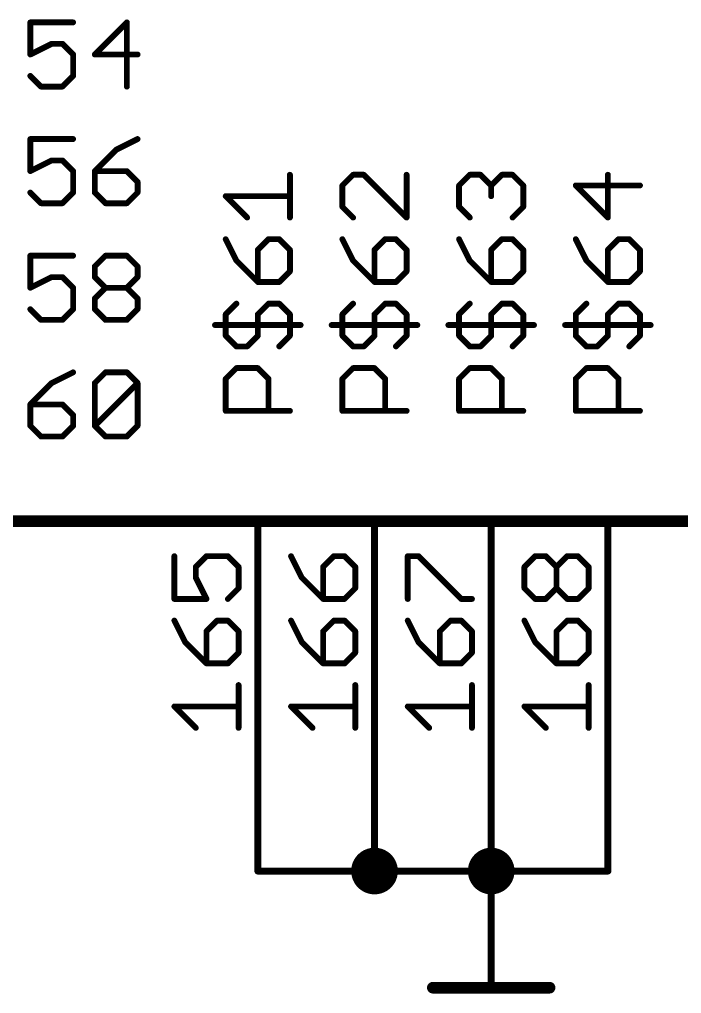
# Model space of a CAD drawing. Extents: x -72 to 265, y -97 to 216.
# Drawn here: x -20.43 to -6.02, y 12.57 to 33.78 of the extents above; entities that cross this region are included whole.
import ezdxf

# ---------------------------------------------------------------- set-up
doc = ezdxf.new("R2010")
doc.units = 0
for name, color, linetype in [('91', 94, 'CONTINUOUS'), ('94', 14, 'CONTINUOUS'), ('95', 251, 'CONTINUOUS')]:
    doc.layers.add(name, color=color, linetype=linetype)

msp = doc.modelspace()

# ---------------------------------------------------------------- linework, layer by layer
at = {"layer": '91', "const_width": 0.1524}
for points in [[(-15.24, 20.32), (-15.24, 15.24)], [(-12.7, 20.32), (-12.7, 15.24)], [(-10.16, 20.32), (-10.16, 15.24)], [(-7.62, 15.24), (-7.62, 20.32)], [(-15.24, 15.24), (-12.7, 15.24)], [(-12.7, 15.24), (-10.16, 15.24)], [(-10.16, 15.24), (-7.62, 15.24)]]:
    msp.add_lwpolyline(points, dxfattribs=at)
at = {"layer": '91'}
for points, const_width in [([(-15.2019, 20.32, 1), (-15.2781, 20.32)], 0.0762), ([(-12.6619, 20.32, 1), (-12.7381, 20.32)], 0.0762), ([(-10.1219, 20.32, 1), (-10.1981, 20.32)], 0.0762), ([(-7.5819, 20.32, 1), (-7.6581, 20.32)], 0.0762), ([(-12.7, 14.986, 1), (-12.7, 15.494, 1), (-12.7, 14.986)], 0.508), ([(-10.16, 14.986, 1), (-10.16, 15.494, 1), (-10.16, 14.986)], 0.508), ([(-15.24, 15.2781, 1), (-15.24, 15.2019)], 0.0762), ([(-15.2781, 15.24, 1), (-15.2019, 15.24)], 0.0762), ([(-12.7, 15.2781, 1), (-12.7, 15.2019)], 0.0762), ([(-12.7381, 15.24, 1), (-12.6619, 15.24)], 0.0762), ([(-12.7, 15.2019, 1), (-12.7, 15.2781)], 0.0762), ([(-10.16, 15.2781, 1), (-10.16, 15.2019)], 0.0762), ([(-10.1981, 15.24, 1), (-10.1219, 15.24)], 0.0762), ([(-10.16, 15.2019, 1), (-10.16, 15.2781)], 0.0762), ([(-7.6581, 15.24, 1), (-7.5819, 15.24)], 0.0762), ([(-7.62, 15.2019, 1), (-7.62, 15.2781)], 0.0762)]:
    msp.add_lwpolyline(points, format="xyb", dxfattribs=dict(at, const_width=const_width))
at = {"layer": '94'}
for points, const_width in [([(-25.4, 22.86), (2.54, 22.86)], 0.254), ([(-15.24, 20.32), (-15.24, 22.86)], 0.1524), ([(-12.7, 20.32), (-12.7, 22.86)], 0.1524), ([(-10.16, 20.32), (-10.16, 22.86)], 0.1524), ([(-7.62, 20.32), (-7.62, 22.86)], 0.1524), ([(-10.16, 15.24), (-10.16, 12.7)], 0.1524), ([(-11.43, 12.7), (-8.89, 12.7)], 0.254)]:
    msp.add_lwpolyline(points, dxfattribs=dict(at, const_width=const_width))
for points, const_width in [([(-15.2019, 22.86, 1), (-15.2781, 22.86)], 0.0762), ([(-12.6619, 22.86, 1), (-12.7381, 22.86)], 0.0762), ([(-10.1219, 22.86, 1), (-10.1981, 22.86)], 0.0762), ([(-7.5819, 22.86, 1), (-7.6581, 22.86)], 0.0762), ([(-15.2781, 20.32, 1), (-15.2019, 20.32)], 0.0762), ([(-12.7381, 20.32, 1), (-12.6619, 20.32)], 0.0762), ([(-10.1981, 20.32, 1), (-10.1219, 20.32)], 0.0762), ([(-7.6581, 20.32, 1), (-7.5819, 20.32)], 0.0762), ([(-10.1219, 15.24, 1), (-10.1981, 15.24)], 0.0762), ([(-11.43, 12.7635, 1), (-11.43, 12.6365)], 0.127), ([(-10.1981, 12.7, 1), (-10.1219, 12.7)], 0.0762), ([(-8.89, 12.6365, 1), (-8.89, 12.7635)], 0.127)]:
    msp.add_lwpolyline(points, format="xyb", dxfattribs=dict(at, const_width=const_width))
at = {"layer": '95', "const_width": 0.0635}
for points in [[(-20.1614, 33.7197, 1), (-20.2249, 33.7197)], [(-20.1931, 33.7514, 1), (-20.1931, 33.6879)], [(-19.261, 33.6879, 1), (-19.261, 33.7514)], [(-18.059, 33.7197, 1), (-18.1225, 33.7197)], [(-18.0683, 33.6972, 1), (-18.1132, 33.7421)], [(-19.7271, 33.2854, 1), (-19.7271, 33.2219)], [(-19.7129, 33.2252, 1), (-19.7413, 33.282)], [(-19.4716, 33.2761, 1), (-19.5165, 33.2312)], [(-19.494, 33.2219, 1), (-19.494, 33.2854)], [(-20.2249, 33.0206, 1), (-20.1614, 33.0206)], [(-20.2073, 33.049, 1), (-20.1789, 32.9922)], [(-19.2293, 33.0206, 1), (-19.2928, 33.0206)], [(-19.2835, 32.9981, 1), (-19.2386, 33.043)], [(-18.7899, 33.0523, 1), (-18.7899, 32.9888)], [(-18.8123, 33.043, 1), (-18.7674, 32.9981)], [(-17.8577, 32.9888, 1), (-17.8577, 33.0523)], [(-20.1707, 32.577, 1), (-20.2156, 32.5321)], [(-19.2928, 32.5545, 1), (-19.2293, 32.5545)], [(-19.2386, 32.5321, 1), (-19.2835, 32.577)], [(-19.9601, 32.3533, 1), (-19.9601, 32.2897)], [(-19.9826, 32.299, 1), (-19.9377, 32.344)], [(-19.5165, 32.344, 1), (-19.4716, 32.299)], [(-19.494, 32.2897, 1), (-19.494, 32.3533)], [(-18.1225, 32.3215, 1), (-18.059, 32.3215)], [(-20.1614, 31.1797, 1), (-20.2249, 31.1797)], [(-20.1931, 31.2114, 1), (-20.1931, 31.1479)], [(-19.261, 31.1479, 1), (-19.261, 31.2114)], [(-17.8435, 31.1513, 1), (-17.8719, 31.2081)], [(-18.338, 30.9751, 1), (-18.3096, 30.9183)], [(-18.3014, 30.9242, 1), (-18.3463, 30.9691)], [(-19.7271, 30.7454, 1), (-19.7271, 30.6819)], [(-19.7129, 30.6852, 1), (-19.7413, 30.742)], [(-19.4716, 30.7361, 1), (-19.5165, 30.6912)], [(-19.494, 30.6819, 1), (-19.494, 30.7454)], [(-19.2293, 30.4806, 1), (-19.2928, 30.4806)], [(-18.7581, 30.4806, 1), (-18.8216, 30.4806)], [(-18.7899, 30.5123, 1), (-18.7899, 30.4488)], [(-18.0683, 30.503, 1), (-18.1132, 30.4581)], [(-18.0908, 30.4488, 1), (-18.0908, 30.5123)], [(-20.2249, 30.4806, 1), (-20.1614, 30.4806)], [(-20.2073, 30.509, 1), (-20.1789, 30.4522)], [(-19.2835, 30.4581, 1), (-19.2386, 30.503)], [(-18.8123, 30.503, 1), (-18.7674, 30.4581)], [(-14.5098, 30.4023, 1), (-14.5733, 30.4023)], [(-13.1667, 30.434, 1), (-13.1667, 30.3705)], [(-13.1442, 30.3798, 1), (-13.1891, 30.4247)], [(-12.9112, 30.4247, 1), (-12.9561, 30.3798)], [(-12.9336, 30.3705, 1), (-12.9336, 30.434)], [(-11.9697, 30.4023, 1), (-12.0333, 30.4023)], [(-10.6267, 30.434, 1), (-10.6267, 30.3705)], [(-10.6042, 30.3798, 1), (-10.6491, 30.4247)], [(-10.3712, 30.4247, 1), (-10.4161, 30.3798)], [(-10.3936, 30.3705, 1), (-10.3936, 30.434)], [(-9.9276, 30.434, 1), (-9.9276, 30.3705)], [(-9.9051, 30.3798, 1), (-9.95, 30.4247)], [(-9.6721, 30.4247, 1), (-9.717, 30.3798)], [(-9.6945, 30.3705, 1), (-9.6945, 30.434)], [(-7.5888, 30.4023, 1), (-7.6523, 30.4023)], [(-17.826, 30.2476, 1), (-17.8895, 30.2476)], [(-17.8802, 30.2251, 1), (-17.8353, 30.27)], [(-13.3679, 30.1692, 1), (-13.4314, 30.1692)], [(-13.4221, 30.1917, 1), (-13.3772, 30.1468)], [(-10.8279, 30.1692, 1), (-10.8914, 30.1692)], [(-10.8821, 30.1917, 1), (-10.8372, 30.1468)], [(-10.1288, 30.1692, 1), (-10.1923, 30.1692)], [(-10.183, 30.1917, 1), (-10.1381, 30.1468)], [(-10.183, 30.1468, 1), (-10.1381, 30.1917)], [(-9.4298, 30.1692, 1), (-9.4933, 30.1692)], [(-9.484, 30.1468, 1), (-9.439, 30.1917)], [(-8.3197, 30.201, 1), (-8.3197, 30.1375)], [(-8.2972, 30.1917, 1), (-8.3421, 30.1468)], [(-6.9215, 30.1375, 1), (-6.9215, 30.201)], [(-20.1707, 30.037, 1), (-20.2156, 29.9921)], [(-19.2928, 30.0145, 1), (-19.2293, 30.0145)], [(-19.2386, 29.9921, 1), (-19.2835, 30.037)], [(-18.8216, 30.0145, 1), (-18.7581, 30.0145)], [(-18.7674, 30.037, 1), (-18.8123, 29.9921)], [(-17.8895, 30.0145, 1), (-17.826, 30.0145)], [(-17.8353, 29.9921, 1), (-17.8802, 30.037)], [(-15.9397, 29.9679, 1), (-15.9397, 29.9044)], [(-15.9172, 29.9586, 1), (-15.9621, 29.9137)], [(-14.5415, 29.9044, 1), (-14.5415, 29.9679)], [(-10.1923, 29.9362, 1), (-10.1288, 29.9362)], [(-19.9601, 29.8133, 1), (-19.9601, 29.7498)], [(-19.9826, 29.759, 1), (-19.9377, 29.804)], [(-19.5165, 29.804, 1), (-19.4716, 29.759)], [(-19.494, 29.7498, 1), (-19.494, 29.8133)], [(-18.5568, 29.8133, 1), (-18.5568, 29.7498)], [(-18.5793, 29.759, 1), (-18.5344, 29.804)], [(-18.1132, 29.804, 1), (-18.0683, 29.759)], [(-18.0908, 29.7498, 1), (-18.0908, 29.8133)], [(-13.4314, 29.7032, 1), (-13.3679, 29.7032)], [(-13.3772, 29.7256, 1), (-13.4221, 29.6807)], [(-10.8914, 29.7032, 1), (-10.8279, 29.7032)], [(-10.8372, 29.7256, 1), (-10.8821, 29.6807)], [(-9.4933, 29.7032, 1), (-9.4298, 29.7032)], [(-9.439, 29.6807, 1), (-9.484, 29.7256)], [(-15.4961, 29.4477, 1), (-15.4512, 29.4926)], [(-14.5733, 29.4701, 1), (-14.5098, 29.4701)], [(-13.1891, 29.4477, 1), (-13.1442, 29.4926)], [(-12.0333, 29.4701, 1), (-11.9697, 29.4701)], [(-12.024, 29.4477, 1), (-11.979, 29.4926)], [(-10.6491, 29.4477, 1), (-10.6042, 29.4926)], [(-9.717, 29.4926, 1), (-9.6721, 29.4477)], [(-7.6523, 29.4701, 1), (-7.5888, 29.4701)], [(-7.643, 29.4477, 1), (-7.5981, 29.4926)], [(-15.9113, 29.0132, 1), (-15.9681, 28.9848)], [(-15.0076, 29.0307, 1), (-15.0076, 28.9672)], [(-14.9851, 28.9765, 1), (-15.03, 29.0214)], [(-14.7521, 29.0214, 1), (-14.797, 28.9765)], [(-14.7745, 28.9672, 1), (-14.7745, 29.0307)], [(-13.3713, 29.0132, 1), (-13.4281, 28.9848)], [(-12.4676, 29.0307, 1), (-12.4676, 28.9672)], [(-12.4451, 28.9765, 1), (-12.49, 29.0214)], [(-12.2121, 29.0214, 1), (-12.257, 28.9765)], [(-12.2345, 28.9672, 1), (-12.2345, 29.0307)], [(-10.8313, 29.0132, 1), (-10.8881, 28.9848)], [(-9.9276, 29.0307, 1), (-9.9276, 28.9672)], [(-9.9051, 28.9765, 1), (-9.95, 29.0214)], [(-9.6721, 29.0214, 1), (-9.717, 28.9765)], [(-9.6945, 28.9672, 1), (-9.6945, 29.0307)], [(-8.2913, 29.0132, 1), (-8.3481, 28.9848)], [(-7.3876, 29.0307, 1), (-7.3876, 28.9672)], [(-7.3651, 28.9765, 1), (-7.41, 29.0214)], [(-7.1321, 29.0214, 1), (-7.177, 28.9765)], [(-7.1545, 28.9672, 1), (-7.1545, 29.0307)], [(-20.1614, 28.6397, 1), (-20.2249, 28.6397)], [(-20.1931, 28.6714, 1), (-20.1931, 28.6079)], [(-19.261, 28.6079, 1), (-19.261, 28.6714)], [(-18.5568, 28.6714, 1), (-18.5568, 28.6079)], [(-18.5344, 28.6172, 1), (-18.5793, 28.6621)], [(-18.0683, 28.6621, 1), (-18.1132, 28.6172)], [(-18.0908, 28.6079, 1), (-18.0908, 28.6714)], [(-15.2088, 28.766, 1), (-15.2723, 28.766)], [(-15.263, 28.7884, 1), (-15.2181, 28.7435)], [(-14.5098, 28.766, 1), (-14.5733, 28.766)], [(-14.564, 28.7435, 1), (-14.519, 28.7884)], [(-12.6688, 28.766, 1), (-12.7323, 28.766)], [(-12.723, 28.7884, 1), (-12.6781, 28.7435)], [(-11.9697, 28.766, 1), (-12.0333, 28.766)], [(-12.024, 28.7435, 1), (-11.979, 28.7884)], [(-10.1288, 28.766, 1), (-10.1923, 28.766)], [(-10.183, 28.7884, 1), (-10.1381, 28.7435)], [(-9.4298, 28.766, 1), (-9.4933, 28.766)], [(-9.484, 28.7435, 1), (-9.439, 28.7884)], [(-7.5888, 28.766, 1), (-7.6523, 28.766)], [(-7.643, 28.7884, 1), (-7.5981, 28.7435)], [(-6.8898, 28.766, 1), (-6.9532, 28.766)], [(-6.944, 28.7435, 1), (-6.899, 28.7884)], [(-18.7581, 28.4067, 1), (-18.8216, 28.4067)], [(-18.8123, 28.4291, 1), (-18.7674, 28.3842)], [(-17.826, 28.4067, 1), (-17.8895, 28.4067)], [(-17.8802, 28.3842, 1), (-17.8353, 28.4291)], [(-15.6842, 28.5554, 1), (-15.7291, 28.5105)], [(-15.7351, 28.5187, 1), (-15.6783, 28.5471)], [(-13.1442, 28.5554, 1), (-13.1891, 28.5105)], [(-13.1951, 28.5187, 1), (-13.1383, 28.5471)], [(-10.6042, 28.5554, 1), (-10.6491, 28.5105)], [(-10.6551, 28.5187, 1), (-10.5983, 28.5471)], [(-8.0642, 28.5554, 1), (-8.1091, 28.5105)], [(-8.1151, 28.5187, 1), (-8.0583, 28.5471)], [(-19.7271, 28.2054, 1), (-19.7271, 28.1419)], [(-19.7129, 28.1452, 1), (-19.7413, 28.202)], [(-19.4716, 28.1961, 1), (-19.5165, 28.1512)], [(-19.494, 28.1419, 1), (-19.494, 28.2054)], [(-18.7674, 28.1961, 1), (-18.8123, 28.1512)], [(-17.8353, 28.1512, 1), (-17.8802, 28.1961)], [(-14.5733, 28.2999, 1), (-14.5098, 28.2999)], [(-14.519, 28.2774, 1), (-14.564, 28.3223)], [(-12.0333, 28.2999, 1), (-11.9697, 28.2999)], [(-11.979, 28.2774, 1), (-12.024, 28.3223)], [(-9.4933, 28.2999, 1), (-9.4298, 28.2999)], [(-9.439, 28.2774, 1), (-9.484, 28.3223)], [(-6.9532, 28.2999, 1), (-6.8898, 28.2999)], [(-6.899, 28.2774, 1), (-6.944, 28.3223)], [(-20.2073, 27.969, 1), (-20.1789, 27.9122)], [(-19.2293, 27.9406, 1), (-19.2928, 27.9406)], [(-18.8216, 28.1736, 1), (-18.7581, 28.1736)], [(-18.5568, 27.9723, 1), (-18.5568, 27.9088)], [(-18.5344, 27.9181, 1), (-18.5793, 27.963)], [(-18.0683, 27.963, 1), (-18.1132, 27.9181)], [(-18.0908, 27.9088, 1), (-18.0908, 27.9723)], [(-17.8895, 28.1736, 1), (-17.826, 28.1736)], [(-15.2406, 28.0986, 1), (-15.2406, 28.0351)], [(-15.2723, 28.0669, 1), (-15.2088, 28.0669)], [(-15.263, 28.0444, 1), (-15.2181, 28.0893)], [(-14.797, 28.0893, 1), (-14.7521, 28.0444)], [(-14.7745, 28.0351, 1), (-14.7745, 28.0986)], [(-12.7006, 28.0986, 1), (-12.7006, 28.0351)], [(-12.7323, 28.0669, 1), (-12.6688, 28.0669)], [(-12.723, 28.0444, 1), (-12.6781, 28.0893)], [(-12.257, 28.0893, 1), (-12.2121, 28.0444)], [(-12.2345, 28.0351, 1), (-12.2345, 28.0986)], [(-10.1606, 28.0986, 1), (-10.1606, 28.0351)], [(-10.1923, 28.0669, 1), (-10.1288, 28.0669)], [(-10.183, 28.0444, 1), (-10.1381, 28.0893)], [(-9.717, 28.0893, 1), (-9.6721, 28.0444)], [(-9.6945, 28.0351, 1), (-9.6945, 28.0986)], [(-7.6206, 28.0986, 1), (-7.6206, 28.0351)], [(-7.6523, 28.0669, 1), (-7.5888, 28.0669)], [(-7.643, 28.0444, 1), (-7.5981, 28.0893)], [(-7.177, 28.0893, 1), (-7.1321, 28.0444)], [(-7.1545, 28.0351, 1), (-7.1545, 28.0986)], [(-20.2249, 27.9406, 1), (-20.1614, 27.9406)], [(-19.2835, 27.9181, 1), (-19.2386, 27.963)], [(-18.5793, 27.9181, 1), (-18.5344, 27.963)], [(-18.1132, 27.963, 1), (-18.0683, 27.9181)], [(-18.7581, 27.7076, 1), (-18.8216, 27.7076)], [(-18.8123, 27.73, 1), (-18.7674, 27.6851)], [(-17.826, 27.7076, 1), (-17.8895, 27.7076)], [(-17.8802, 27.6851, 1), (-17.8353, 27.73)], [(-15.6842, 27.5733, 1), (-15.7291, 27.6182)], [(-15.0076, 27.6275, 1), (-15.0076, 27.564)], [(-14.9851, 27.5733, 1), (-15.03, 27.6182)], [(-14.7521, 27.6182, 1), (-14.797, 27.5733)], [(-14.7745, 27.564, 1), (-14.7745, 27.6275)], [(-13.1442, 27.5733, 1), (-13.1891, 27.6182)], [(-12.4676, 27.6275, 1), (-12.4676, 27.564)], [(-12.4451, 27.5733, 1), (-12.49, 27.6182)], [(-12.2121, 27.6182, 1), (-12.257, 27.5733)], [(-12.2345, 27.564, 1), (-12.2345, 27.6275)], [(-10.6042, 27.5733, 1), (-10.6491, 27.6182)], [(-9.9276, 27.6275, 1), (-9.9276, 27.564)], [(-9.9051, 27.5733, 1), (-9.95, 27.6182)], [(-9.6721, 27.6182, 1), (-9.717, 27.5733)], [(-9.6945, 27.564, 1), (-9.6945, 27.6275)], [(-8.0642, 27.5733, 1), (-8.1091, 27.6182)], [(-7.3876, 27.6275, 1), (-7.3876, 27.564)], [(-7.3651, 27.5733, 1), (-7.41, 27.6182)], [(-7.1321, 27.6182, 1), (-7.177, 27.5733)], [(-7.1545, 27.564, 1), (-7.1545, 27.6275)], [(-20.1707, 27.497, 1), (-20.2156, 27.4521)], [(-19.2928, 27.4745, 1), (-19.2293, 27.4745)], [(-19.2386, 27.4521, 1), (-19.2835, 27.497)], [(-18.8216, 27.4745, 1), (-18.7581, 27.4745)], [(-18.7674, 27.497, 1), (-18.8123, 27.4521)], [(-17.8895, 27.4745, 1), (-17.826, 27.4745)], [(-17.8353, 27.4521, 1), (-17.8802, 27.497)], [(-15.9079, 27.3627, 1), (-15.9714, 27.3627)], [(-15.9621, 27.3851, 1), (-15.9172, 27.3402)], [(-15.2088, 27.3627, 1), (-15.2723, 27.3627)], [(-15.263, 27.3851, 1), (-15.2181, 27.3402)], [(-14.5098, 27.3627, 1), (-14.5733, 27.3627)], [(-14.564, 27.3402, 1), (-14.519, 27.3851)], [(-13.3679, 27.3627, 1), (-13.4314, 27.3627)], [(-13.4221, 27.3851, 1), (-13.3772, 27.3402)], [(-12.6688, 27.3627, 1), (-12.7323, 27.3627)], [(-12.723, 27.3851, 1), (-12.6781, 27.3402)], [(-11.9697, 27.3627, 1), (-12.0333, 27.3627)], [(-12.024, 27.3402, 1), (-11.979, 27.3851)], [(-10.8279, 27.3627, 1), (-10.8914, 27.3627)], [(-10.8821, 27.3851, 1), (-10.8372, 27.3402)], [(-10.1288, 27.3627, 1), (-10.1923, 27.3627)], [(-10.183, 27.3851, 1), (-10.1381, 27.3402)], [(-9.4298, 27.3627, 1), (-9.4933, 27.3627)], [(-9.484, 27.3402, 1), (-9.439, 27.3851)], [(-8.2879, 27.3627, 1), (-8.3514, 27.3627)], [(-8.3421, 27.3851, 1), (-8.2972, 27.3402)], [(-7.5888, 27.3627, 1), (-7.6523, 27.3627)], [(-7.643, 27.3851, 1), (-7.5981, 27.3402)], [(-6.8898, 27.3627, 1), (-6.9532, 27.3627)], [(-6.944, 27.3402, 1), (-6.899, 27.3851)], [(-19.9601, 27.2733, 1), (-19.9601, 27.2098)], [(-19.9826, 27.219, 1), (-19.9377, 27.264)], [(-19.5165, 27.264, 1), (-19.4716, 27.219)], [(-19.494, 27.2098, 1), (-19.494, 27.2733)], [(-18.5568, 27.2733, 1), (-18.5568, 27.2098)], [(-18.5793, 27.219, 1), (-18.5344, 27.264)], [(-18.1132, 27.264, 1), (-18.0683, 27.219)], [(-18.0908, 27.2098, 1), (-18.0908, 27.2733)], [(-16.1727, 27.1614, 1), (-16.1727, 27.0979)], [(-14.3085, 27.0979, 1), (-14.3085, 27.1614)], [(-13.6327, 27.1614, 1), (-13.6327, 27.0979)], [(-11.7685, 27.0979, 1), (-11.7685, 27.1614)], [(-11.0927, 27.1614, 1), (-11.0927, 27.0979)], [(-9.2285, 27.0979, 1), (-9.2285, 27.1614)], [(-8.5527, 27.1614, 1), (-8.5527, 27.0979)], [(-6.6885, 27.0979, 1), (-6.6885, 27.1614)], [(-15.9172, 26.9191, 1), (-15.9621, 26.8742)], [(-15.2181, 26.8742, 1), (-15.263, 26.9191)], [(-14.519, 26.8742, 1), (-14.564, 26.9191)], [(-13.3772, 26.9191, 1), (-13.4221, 26.8742)], [(-12.6781, 26.8742, 1), (-12.723, 26.9191)], [(-11.979, 26.8742, 1), (-12.024, 26.9191)], [(-10.8372, 26.9191, 1), (-10.8821, 26.8742)], [(-10.1381, 26.8742, 1), (-10.183, 26.9191)], [(-9.439, 26.8742, 1), (-9.484, 26.9191)], [(-8.2972, 26.9191, 1), (-8.3421, 26.8742)], [(-7.5981, 26.8742, 1), (-7.643, 26.9191)], [(-6.899, 26.8742, 1), (-6.944, 26.9191)], [(-15.9714, 26.8966, 1), (-15.9079, 26.8966)], [(-15.7067, 26.6953, 1), (-15.7067, 26.6318)], [(-15.4736, 26.6318, 1), (-15.4736, 26.6953)], [(-15.2723, 26.8966, 1), (-15.2088, 26.8966)], [(-14.5733, 26.8966, 1), (-14.5098, 26.8966)], [(-13.4314, 26.8966, 1), (-13.3679, 26.8966)], [(-13.1667, 26.6953, 1), (-13.1667, 26.6318)], [(-12.9336, 26.6318, 1), (-12.9336, 26.6953)], [(-12.7323, 26.8966, 1), (-12.6688, 26.8966)], [(-12.0333, 26.8966, 1), (-11.9697, 26.8966)], [(-10.8914, 26.8966, 1), (-10.8279, 26.8966)], [(-10.6267, 26.6953, 1), (-10.6267, 26.6318)], [(-10.3936, 26.6318, 1), (-10.3936, 26.6953)], [(-10.1923, 26.8966, 1), (-10.1288, 26.8966)], [(-9.4933, 26.8966, 1), (-9.4298, 26.8966)], [(-8.3514, 26.8966, 1), (-8.2879, 26.8966)], [(-8.0867, 26.6953, 1), (-8.0867, 26.6318)], [(-7.8536, 26.6318, 1), (-7.8536, 26.6953)], [(-7.6523, 26.8966, 1), (-7.5888, 26.8966)], [(-6.9532, 26.8966, 1), (-6.8898, 26.8966)], [(-15.7291, 26.6411, 1), (-15.6842, 26.686)], [(-15.4961, 26.686, 1), (-15.4512, 26.6411)], [(-14.797, 26.686, 1), (-14.7521, 26.6411)], [(-13.1891, 26.6411, 1), (-13.1442, 26.686)], [(-12.9561, 26.686, 1), (-12.9112, 26.6411)], [(-12.257, 26.686, 1), (-12.2121, 26.6411)], [(-10.6491, 26.6411, 1), (-10.6042, 26.686)], [(-10.4161, 26.686, 1), (-10.3712, 26.6411)], [(-9.717, 26.686, 1), (-9.6721, 26.6411)], [(-8.1091, 26.6411, 1), (-8.0642, 26.686)], [(-7.8761, 26.686, 1), (-7.8312, 26.6411)], [(-7.177, 26.686, 1), (-7.1321, 26.6411)], [(-19.2468, 26.0713, 1), (-19.2752, 26.1281)], [(-18.5568, 26.1314, 1), (-18.5568, 26.0679)], [(-18.5344, 26.0772, 1), (-18.5793, 26.1221)], [(-18.0683, 26.1221, 1), (-18.1132, 26.0772)], [(-18.0908, 26.0679, 1), (-18.0908, 26.1314)], [(-15.7067, 26.2242, 1), (-15.7067, 26.1607)], [(-15.6842, 26.17, 1), (-15.7291, 26.2149)], [(-15.2181, 26.2149, 1), (-15.263, 26.17)], [(-15.2406, 26.1607, 1), (-15.2406, 26.2242)], [(-13.1667, 26.2242, 1), (-13.1667, 26.1607)], [(-13.1442, 26.17, 1), (-13.1891, 26.2149)], [(-12.6781, 26.2149, 1), (-12.723, 26.17)], [(-12.7006, 26.1607, 1), (-12.7006, 26.2242)], [(-10.6267, 26.2242, 1), (-10.6267, 26.1607)], [(-10.6042, 26.17, 1), (-10.6491, 26.2149)], [(-10.1381, 26.2149, 1), (-10.183, 26.17)], [(-10.1606, 26.1607, 1), (-10.1606, 26.2242)], [(-8.0867, 26.2242, 1), (-8.0867, 26.1607)], [(-8.0642, 26.17, 1), (-8.1091, 26.2149)], [(-7.5981, 26.2149, 1), (-7.643, 26.17)], [(-7.6206, 26.1607, 1), (-7.6206, 26.2242)], [(-19.7413, 25.8951, 1), (-19.7129, 25.8383)], [(-19.7046, 25.8442, 1), (-19.7495, 25.8891)], [(-18.7581, 25.8667, 1), (-18.8216, 25.8667)], [(-18.8123, 25.8891, 1), (-18.7674, 25.8442)], [(-17.826, 25.8667, 1), (-17.8895, 25.8667)], [(-17.8353, 25.8442, 1), (-17.8802, 25.8891)], [(-17.8802, 25.8442, 1), (-17.8353, 25.8891)], [(-15.9079, 25.9594, 1), (-15.9714, 25.9594)], [(-15.9621, 25.9818, 1), (-15.9172, 25.9369)], [(-14.9758, 25.9594, 1), (-15.0393, 25.9594)], [(-15.03, 25.9369, 1), (-14.9851, 25.9818)], [(-13.3679, 25.9594, 1), (-13.4314, 25.9594)], [(-13.4221, 25.9818, 1), (-13.3772, 25.9369)], [(-12.4358, 25.9594, 1), (-12.4993, 25.9594)], [(-12.49, 25.9369, 1), (-12.4451, 25.9818)], [(-10.8279, 25.9594, 1), (-10.8914, 25.9594)], [(-10.8821, 25.9818, 1), (-10.8372, 25.9369)], [(-9.8958, 25.9594, 1), (-9.9593, 25.9594)], [(-9.95, 25.9369, 1), (-9.9051, 25.9818)], [(-8.2879, 25.9594, 1), (-8.3514, 25.9594)], [(-8.3421, 25.9818, 1), (-8.2972, 25.9369)], [(-7.3558, 25.9594, 1), (-7.4193, 25.9594)], [(-7.41, 25.9369, 1), (-7.3651, 25.9818)], [(-20.1614, 25.4006, 1), (-20.2249, 25.4006)], [(-20.1931, 25.4323, 1), (-20.1931, 25.3688)], [(-20.2156, 25.423, 1), (-20.1707, 25.3781)], [(-19.4716, 25.423, 1), (-19.5165, 25.3781)], [(-19.494, 25.3688, 1), (-19.494, 25.4323)], [(-15.9397, 25.292, 1), (-15.9397, 25.2286)], [(-15.9714, 25.2603, 1), (-15.9079, 25.2603)], [(-15.0393, 25.2603, 1), (-14.9758, 25.2603)], [(-14.5415, 25.2286, 1), (-14.5415, 25.292)], [(-13.3997, 25.292, 1), (-13.3997, 25.2286)], [(-13.4314, 25.2603, 1), (-13.3679, 25.2603)], [(-12.4993, 25.2603, 1), (-12.4358, 25.2603)], [(-12.0015, 25.2286, 1), (-12.0015, 25.292)], [(-10.8597, 25.292, 1), (-10.8597, 25.2286)], [(-10.8914, 25.2603, 1), (-10.8279, 25.2603)], [(-9.9593, 25.2603, 1), (-9.8958, 25.2603)], [(-9.4615, 25.2286, 1), (-9.4615, 25.292)], [(-8.3197, 25.292, 1), (-8.3197, 25.2286)], [(-8.3514, 25.2603, 1), (-8.2879, 25.2603)], [(-7.4193, 25.2603, 1), (-7.3558, 25.2603)], [(-6.9215, 25.2286, 1), (-6.9215, 25.292)], [(-19.2293, 25.1676, 1), (-19.2928, 25.1676)], [(-19.2835, 25.1451, 1), (-19.2386, 25.19)], [(-20.2249, 24.9345, 1), (-20.1614, 24.9345)], [(-20.1707, 24.957, 1), (-20.2156, 24.9121)], [(-19.2928, 24.9345, 1), (-19.2293, 24.9345)], [(-19.2386, 24.9121, 1), (-19.2835, 24.957)], [(-18.8216, 24.9345, 1), (-18.7581, 24.9345)], [(-18.7674, 24.957, 1), (-18.8123, 24.9121)], [(-18.8123, 24.957, 1), (-18.7674, 24.9121)], [(-17.8895, 24.9345, 1), (-17.826, 24.9345)], [(-17.8353, 24.9121, 1), (-17.8802, 24.957)], [(-19.9601, 24.7333, 1), (-19.9601, 24.6698)], [(-19.9826, 24.679, 1), (-19.9377, 24.724)], [(-19.5165, 24.724, 1), (-19.4716, 24.679)], [(-19.494, 24.6698, 1), (-19.494, 24.7333)], [(-18.5568, 24.7333, 1), (-18.5568, 24.6698)], [(-18.5793, 24.679, 1), (-18.5344, 24.724)], [(-18.1132, 24.724, 1), (-18.0683, 24.679)], [(-18.0908, 24.6698, 1), (-18.0908, 24.7333)], [(-17.0255, 22.0967, 1), (-17.089, 22.0967)], [(-16.3582, 22.1285, 1), (-16.3582, 22.065)], [(-16.3357, 22.0743, 1), (-16.3806, 22.1192)], [(-15.8697, 22.1192, 1), (-15.9146, 22.0743)], [(-15.8921, 22.065, 1), (-15.8921, 22.1285)], [(-14.4889, 22.1109, 1), (-14.5457, 22.0825)], [(-13.5852, 22.1285, 1), (-13.5852, 22.065)], [(-13.5627, 22.0743, 1), (-13.6076, 22.1192)], [(-13.3297, 22.1192, 1), (-13.3746, 22.0743)], [(-13.3521, 22.065, 1), (-13.3521, 22.1285)], [(-11.9455, 22.0967, 1), (-12.009, 22.0967)], [(-11.9773, 22.1285, 1), (-11.9773, 22.065)], [(-11.7218, 22.1192, 1), (-11.7667, 22.0743)], [(-11.7443, 22.065, 1), (-11.7443, 22.1285)], [(-9.2043, 22.1285, 1), (-9.2043, 22.065)], [(-9.1818, 22.0743, 1), (-9.2267, 22.1192)], [(-8.9488, 22.1192, 1), (-8.9937, 22.0743)], [(-8.9712, 22.065, 1), (-8.9712, 22.1285)], [(-8.5052, 22.1285, 1), (-8.5052, 22.065)], [(-8.4827, 22.0743, 1), (-8.5276, 22.1192)], [(-8.2497, 22.1192, 1), (-8.2946, 22.0743)], [(-8.2721, 22.065, 1), (-8.2721, 22.1285)], [(-16.5595, 21.8637, 1), (-16.623, 21.8637)], [(-16.6137, 21.8862, 1), (-16.5688, 21.8413)], [(-15.6273, 21.8637, 1), (-15.6909, 21.8637)], [(-15.6816, 21.8413, 1), (-15.6366, 21.8862)], [(-13.7864, 21.8637, 1), (-13.8499, 21.8637)], [(-13.8406, 21.8862, 1), (-13.7957, 21.8413)], [(-13.0874, 21.8637, 1), (-13.1509, 21.8637)], [(-13.1416, 21.8413, 1), (-13.0966, 21.8862)], [(-9.4055, 21.8637, 1), (-9.469, 21.8637)], [(-9.4597, 21.8862, 1), (-9.4148, 21.8413)], [(-8.7064, 21.8637, 1), (-8.7699, 21.8637)], [(-8.7606, 21.8862, 1), (-8.7157, 21.8413)], [(-8.7606, 21.8413, 1), (-8.7157, 21.8862)], [(-8.0074, 21.8637, 1), (-8.0709, 21.8637)], [(-8.0616, 21.8413, 1), (-8.0166, 21.8862)], [(-16.623, 21.6307, 1), (-16.5595, 21.6307)], [(-16.5628, 21.6449, 1), (-16.6196, 21.6165)], [(-14.2618, 21.6531, 1), (-14.3067, 21.6082)], [(-14.3127, 21.6165, 1), (-14.2559, 21.6449)], [(-15.6909, 21.3977, 1), (-15.6273, 21.3977)], [(-15.6366, 21.3752, 1), (-15.6816, 21.4201)], [(-13.1509, 21.3977, 1), (-13.0874, 21.3977)], [(-13.0966, 21.3752, 1), (-13.1416, 21.4201)], [(-9.4148, 21.4201, 1), (-9.4597, 21.3752)], [(-9.469, 21.3977, 1), (-9.4055, 21.3977)], [(-8.7699, 21.3977, 1), (-8.7064, 21.3977)], [(-8.7157, 21.4201, 1), (-8.7606, 21.3752)], [(-8.7157, 21.3752, 1), (-8.7606, 21.4201)], [(-8.0709, 21.3977, 1), (-8.0074, 21.3977)], [(-8.0166, 21.3752, 1), (-8.0616, 21.4201)], [(-17.0573, 21.1964, 1), (-17.0573, 21.1329)], [(-16.3866, 21.1504, 1), (-16.3298, 21.1788)], [(-16.3582, 21.1329, 1), (-16.3582, 21.1964)], [(-15.9146, 21.1871, 1), (-15.8697, 21.1422)], [(-13.8182, 21.1964, 1), (-13.8182, 21.1329)], [(-13.8406, 21.1422, 1), (-13.7957, 21.1871)], [(-13.3746, 21.1871, 1), (-13.3297, 21.1422)], [(-13.3521, 21.1329, 1), (-13.3521, 21.1964)], [(-10.8121, 21.1964, 1), (-10.8121, 21.1329)], [(-10.8346, 21.1422, 1), (-10.7897, 21.1871)], [(-10.5791, 21.1329, 1), (-10.5791, 21.1964)], [(-9.2043, 21.1964, 1), (-9.2043, 21.1329)], [(-9.2267, 21.1422, 1), (-9.1818, 21.1871)], [(-8.9937, 21.1871, 1), (-8.9488, 21.1422)], [(-8.9712, 21.1329, 1), (-8.9712, 21.1964)], [(-8.5052, 21.1964, 1), (-8.5052, 21.1329)], [(-8.5276, 21.1422, 1), (-8.4827, 21.1871)], [(-8.2946, 21.1871, 1), (-8.2497, 21.1422)], [(-8.2721, 21.1329, 1), (-8.2721, 21.1964)], [(-17.089, 21.1646, 1), (-17.0255, 21.1646)], [(-13.8499, 21.1646, 1), (-13.7864, 21.1646)], [(-12.009, 21.1646, 1), (-11.9455, 21.1646)], [(-17.0289, 20.7077, 1), (-17.0857, 20.6793)], [(-16.1252, 20.7252, 1), (-16.1252, 20.6617)], [(-16.1027, 20.671, 1), (-16.1476, 20.7159)], [(-15.8697, 20.7159, 1), (-15.9146, 20.671)], [(-15.8921, 20.6617, 1), (-15.8921, 20.7252)], [(-14.4889, 20.7077, 1), (-14.5457, 20.6793)], [(-13.5852, 20.7252, 1), (-13.5852, 20.6617)], [(-13.5627, 20.671, 1), (-13.6076, 20.7159)], [(-13.3297, 20.7159, 1), (-13.3746, 20.671)], [(-13.3521, 20.6617, 1), (-13.3521, 20.7252)], [(-11.9489, 20.7077, 1), (-12.0057, 20.6793)], [(-11.0452, 20.7252, 1), (-11.0452, 20.6617)], [(-11.0227, 20.671, 1), (-11.0676, 20.7159)], [(-10.7897, 20.7159, 1), (-10.8346, 20.671)], [(-10.8121, 20.6617, 1), (-10.8121, 20.7252)], [(-9.4089, 20.7077, 1), (-9.4657, 20.6793)], [(-8.5052, 20.7252, 1), (-8.5052, 20.6617)], [(-8.4827, 20.671, 1), (-8.5276, 20.7159)], [(-8.2497, 20.7159, 1), (-8.2946, 20.671)], [(-8.2721, 20.6617, 1), (-8.2721, 20.7252)], [(-16.3264, 20.4604, 1), (-16.3899, 20.4604)], [(-16.3806, 20.4829, 1), (-16.3357, 20.438)], [(-15.6273, 20.4604, 1), (-15.6909, 20.4604)], [(-15.6816, 20.438, 1), (-15.6366, 20.4829)], [(-13.7864, 20.4604, 1), (-13.8499, 20.4604)], [(-13.8406, 20.4829, 1), (-13.7957, 20.438)], [(-13.0874, 20.4604, 1), (-13.1509, 20.4604)], [(-13.1416, 20.438, 1), (-13.0966, 20.4829)], [(-11.2464, 20.4604, 1), (-11.3099, 20.4604)], [(-11.3006, 20.4829, 1), (-11.2557, 20.438)], [(-10.5473, 20.4604, 1), (-10.6109, 20.4604)], [(-10.6016, 20.438, 1), (-10.5566, 20.4829)], [(-8.7064, 20.4604, 1), (-8.7699, 20.4604)], [(-8.7606, 20.4829, 1), (-8.7157, 20.438)], [(-8.0074, 20.4604, 1), (-8.0709, 20.4604)], [(-8.0616, 20.438, 1), (-8.0166, 20.4829)], [(-16.8018, 20.2499, 1), (-16.8467, 20.205)], [(-16.8527, 20.2132, 1), (-16.7959, 20.2416)], [(-14.2618, 20.2499, 1), (-14.3067, 20.205)], [(-14.3127, 20.2132, 1), (-14.2559, 20.2416)], [(-11.7218, 20.2499, 1), (-11.7667, 20.205)], [(-11.7727, 20.2132, 1), (-11.7159, 20.2416)], [(-9.1818, 20.2499, 1), (-9.2267, 20.205)], [(-9.2327, 20.2132, 1), (-9.1759, 20.2416)], [(-15.6909, 19.9944, 1), (-15.6273, 19.9944)], [(-15.6366, 19.9719, 1), (-15.6816, 20.0168)], [(-13.1509, 19.9944, 1), (-13.0874, 19.9944)], [(-13.0966, 19.9719, 1), (-13.1416, 20.0168)], [(-10.6109, 19.9944, 1), (-10.5473, 19.9944)], [(-10.5566, 19.9719, 1), (-10.6016, 20.0168)], [(-8.0709, 19.9944, 1), (-8.0074, 19.9944)], [(-8.0166, 19.9719, 1), (-8.0616, 20.0168)], [(-16.3582, 19.7931, 1), (-16.3582, 19.7296)], [(-16.3899, 19.7613, 1), (-16.3264, 19.7613)], [(-16.3806, 19.7389, 1), (-16.3357, 19.7838)], [(-15.9146, 19.7838, 1), (-15.8697, 19.7389)], [(-15.8921, 19.7296, 1), (-15.8921, 19.7931)], [(-13.8182, 19.7931, 1), (-13.8182, 19.7296)], [(-13.8499, 19.7613, 1), (-13.7864, 19.7613)], [(-13.8406, 19.7389, 1), (-13.7957, 19.7838)], [(-13.3746, 19.7838, 1), (-13.3297, 19.7389)], [(-13.3521, 19.7296, 1), (-13.3521, 19.7931)], [(-11.2782, 19.7931, 1), (-11.2782, 19.7296)], [(-11.3099, 19.7613, 1), (-11.2464, 19.7613)], [(-11.3006, 19.7389, 1), (-11.2557, 19.7838)], [(-10.8346, 19.7838, 1), (-10.7897, 19.7389)], [(-10.8121, 19.7296, 1), (-10.8121, 19.7931)], [(-8.7382, 19.7931, 1), (-8.7382, 19.7296)], [(-8.7699, 19.7613, 1), (-8.7064, 19.7613)], [(-8.7606, 19.7389, 1), (-8.7157, 19.7838)], [(-8.2946, 19.7838, 1), (-8.2497, 19.7389)], [(-8.2721, 19.7296, 1), (-8.2721, 19.7931)], [(-15.6273, 19.2902, 1), (-15.6909, 19.2902)], [(-13.0874, 19.2902, 1), (-13.1509, 19.2902)], [(-10.5473, 19.2902, 1), (-10.6109, 19.2902)], [(-8.0074, 19.2902, 1), (-8.0709, 19.2902)], [(-17.0573, 18.8559, 1), (-17.0573, 18.7924)], [(-17.0348, 18.8466, 1), (-17.0797, 18.8017)], [(-15.6591, 18.7924, 1), (-15.6591, 18.8559)], [(-14.5173, 18.8559, 1), (-14.5173, 18.7924)], [(-14.4948, 18.8466, 1), (-14.5397, 18.8017)], [(-13.1191, 18.7924, 1), (-13.1191, 18.8559)], [(-11.9773, 18.8559, 1), (-11.9773, 18.7924)], [(-11.9548, 18.8466, 1), (-11.9997, 18.8017)], [(-10.5791, 18.7924, 1), (-10.5791, 18.8559)], [(-9.4373, 18.8559, 1), (-9.4373, 18.7924)], [(-9.4148, 18.8466, 1), (-9.4597, 18.8017)], [(-8.0391, 18.7924, 1), (-8.0391, 18.8559)], [(-16.6137, 18.3356, 1), (-16.5688, 18.3805)], [(-15.6909, 18.3581, 1), (-15.6273, 18.3581)], [(-14.0737, 18.3356, 1), (-14.0288, 18.3805)], [(-13.1509, 18.3581, 1), (-13.0874, 18.3581)], [(-11.5337, 18.3356, 1), (-11.4888, 18.3805)], [(-10.6109, 18.3581, 1), (-10.5473, 18.3581)], [(-8.9937, 18.3356, 1), (-8.9488, 18.3805)], [(-8.0709, 18.3581, 1), (-8.0074, 18.3581)]]:
    msp.add_lwpolyline(points, format="xyb", dxfattribs=at)
at = {"layer": '95', "const_width": 0.127}
for points in [[(-19.261, 33.7197), (-20.1931, 33.7197)], [(-20.1931, 33.7197), (-20.1931, 33.0206)], [(-18.0908, 33.7197), (-18.7899, 33.0206)], [(-18.0908, 32.3215), (-18.0908, 33.7197)], [(-20.1931, 33.0206), (-19.7271, 33.2536)], [(-19.7271, 33.2536), (-19.494, 33.2536)], [(-19.494, 33.2536), (-19.261, 33.0206)], [(-19.261, 33.0206), (-19.261, 32.5545)], [(-18.7899, 33.0206), (-17.8577, 33.0206)], [(-19.9601, 32.3215), (-20.1931, 32.5545)], [(-19.261, 32.5545), (-19.494, 32.3215)], [(-19.494, 32.3215), (-19.9601, 32.3215)], [(-19.261, 31.1797), (-20.1931, 31.1797)], [(-20.1931, 31.1797), (-20.1931, 30.4806)], [(-17.8577, 31.1797), (-18.3238, 30.9467)], [(-18.3238, 30.9467), (-18.7899, 30.4806)], [(-20.1931, 30.4806), (-19.7271, 30.7136)], [(-19.7271, 30.7136), (-19.494, 30.7136)], [(-19.494, 30.7136), (-19.261, 30.4806)], [(-19.261, 30.4806), (-19.261, 30.0145)], [(-18.7899, 30.4806), (-18.7899, 30.0145)], [(-18.0908, 30.4806), (-18.7899, 30.4806)], [(-17.8577, 30.2476), (-18.0908, 30.4806)], [(-14.5415, 29.4701), (-14.5415, 30.4023)], [(-13.1667, 30.4023), (-13.3997, 30.1692)], [(-12.9336, 30.4023), (-13.1667, 30.4023)], [(-12.0015, 29.4701), (-12.9336, 30.4023)], [(-12.0015, 30.4023), (-12.0015, 29.4701)], [(-10.8597, 30.1692), (-10.6267, 30.4023)], [(-10.6267, 30.4023), (-10.3936, 30.4023)], [(-10.3936, 30.4023), (-10.1606, 30.1692)], [(-10.1606, 30.1692), (-9.9276, 30.4023)], [(-9.9276, 30.4023), (-9.6945, 30.4023)], [(-9.6945, 30.4023), (-9.4615, 30.1692)], [(-7.6206, 29.4701), (-7.6206, 30.4023)], [(-17.8577, 30.0145), (-17.8577, 30.2476)], [(-13.3997, 30.1692), (-13.3997, 29.7032)], [(-10.8597, 29.7032), (-10.8597, 30.1692)], [(-10.1606, 30.1692), (-10.1606, 29.9362)], [(-9.4615, 30.1692), (-9.4615, 29.7032)], [(-6.9215, 30.1692), (-8.3197, 30.1692)], [(-8.3197, 30.1692), (-7.6206, 29.4701)], [(-19.9601, 29.7815), (-20.1931, 30.0145)], [(-19.261, 30.0145), (-19.494, 29.7815)], [(-18.7899, 30.0145), (-18.5568, 29.7815)], [(-18.0908, 29.7815), (-17.8577, 30.0145)], [(-15.4736, 29.4701), (-15.9397, 29.9362)], [(-15.9397, 29.9362), (-14.5415, 29.9362)], [(-19.494, 29.7815), (-19.9601, 29.7815)], [(-18.5568, 29.7815), (-18.0908, 29.7815)], [(-13.3997, 29.7032), (-13.1667, 29.4701)], [(-10.6267, 29.4701), (-10.8597, 29.7032)], [(-9.4615, 29.7032), (-9.6945, 29.4701)], [(-15.9397, 28.999), (-15.7067, 28.5329)], [(-15.0076, 28.999), (-15.2406, 28.766)], [(-14.7745, 28.999), (-15.0076, 28.999)], [(-14.5415, 28.766), (-14.7745, 28.999)], [(-13.3997, 28.999), (-13.1667, 28.5329)], [(-12.4676, 28.999), (-12.7006, 28.766)], [(-12.2345, 28.999), (-12.4676, 28.999)], [(-12.0015, 28.766), (-12.2345, 28.999)], [(-10.8597, 28.999), (-10.6267, 28.5329)], [(-9.9276, 28.999), (-10.1606, 28.766)], [(-9.6945, 28.999), (-9.9276, 28.999)], [(-9.4615, 28.766), (-9.6945, 28.999)], [(-8.3197, 28.999), (-8.0867, 28.5329)], [(-7.3876, 28.999), (-7.6206, 28.766)], [(-7.1545, 28.999), (-7.3876, 28.999)], [(-6.9215, 28.766), (-7.1545, 28.999)], [(-19.261, 28.6397), (-20.1931, 28.6397)], [(-20.1931, 28.6397), (-20.1931, 27.9406)], [(-18.7899, 28.4067), (-18.5568, 28.6397)], [(-18.5568, 28.6397), (-18.0908, 28.6397)], [(-18.0908, 28.6397), (-17.8577, 28.4067)], [(-15.2406, 28.766), (-15.2406, 28.0669)], [(-14.5415, 28.2999), (-14.5415, 28.766)], [(-12.7006, 28.766), (-12.7006, 28.0669)], [(-12.0015, 28.2999), (-12.0015, 28.766)], [(-10.1606, 28.766), (-10.1606, 28.0669)], [(-9.4615, 28.2999), (-9.4615, 28.766)], [(-7.6206, 28.766), (-7.6206, 28.0669)], [(-6.9215, 28.2999), (-6.9215, 28.766)], [(-18.7899, 28.1736), (-18.7899, 28.4067)], [(-17.8577, 28.4067), (-17.8577, 28.1736)], [(-15.7067, 28.5329), (-15.2406, 28.0669)], [(-13.1667, 28.5329), (-12.7006, 28.0669)], [(-10.6267, 28.5329), (-10.1606, 28.0669)], [(-8.0867, 28.5329), (-7.6206, 28.0669)], [(-20.1931, 27.9406), (-19.7271, 28.1736)], [(-19.7271, 28.1736), (-19.494, 28.1736)], [(-19.494, 28.1736), (-19.261, 27.9406)], [(-18.5568, 27.9406), (-18.7899, 28.1736)], [(-17.8577, 28.1736), (-18.0908, 27.9406)], [(-14.7745, 28.0669), (-14.5415, 28.2999)], [(-12.2345, 28.0669), (-12.0015, 28.2999)], [(-9.6945, 28.0669), (-9.4615, 28.2999)], [(-7.1545, 28.0669), (-6.9215, 28.2999)], [(-19.261, 27.9406), (-19.261, 27.4745)], [(-18.7899, 27.7076), (-18.5568, 27.9406)], [(-18.5568, 27.9406), (-18.0908, 27.9406)], [(-18.0908, 27.9406), (-17.8577, 27.7076)], [(-15.2406, 28.0669), (-14.7745, 28.0669)], [(-12.7006, 28.0669), (-12.2345, 28.0669)], [(-10.1606, 28.0669), (-9.6945, 28.0669)], [(-7.6206, 28.0669), (-7.1545, 28.0669)], [(-18.7899, 27.4745), (-18.7899, 27.7076)], [(-17.8577, 27.7076), (-17.8577, 27.4745)], [(-15.9397, 27.3627), (-15.7067, 27.5957)], [(-15.0076, 27.5957), (-15.2406, 27.3627)], [(-14.7745, 27.5957), (-15.0076, 27.5957)], [(-14.5415, 27.3627), (-14.7745, 27.5957)], [(-13.3997, 27.3627), (-13.1667, 27.5957)], [(-12.4676, 27.5957), (-12.7006, 27.3627)], [(-12.2345, 27.5957), (-12.4676, 27.5957)], [(-12.0015, 27.3627), (-12.2345, 27.5957)], [(-10.8597, 27.3627), (-10.6267, 27.5957)], [(-9.9276, 27.5957), (-10.1606, 27.3627)], [(-9.6945, 27.5957), (-9.9276, 27.5957)], [(-9.4615, 27.3627), (-9.6945, 27.5957)], [(-8.3197, 27.3627), (-8.0867, 27.5957)], [(-7.3876, 27.5957), (-7.6206, 27.3627)], [(-7.1545, 27.5957), (-7.3876, 27.5957)], [(-6.9215, 27.3627), (-7.1545, 27.5957)], [(-19.9601, 27.2415), (-20.1931, 27.4745)], [(-19.261, 27.4745), (-19.494, 27.2415)], [(-18.5568, 27.2415), (-18.7899, 27.4745)], [(-17.8577, 27.4745), (-18.0908, 27.2415)], [(-15.9397, 26.8966), (-15.9397, 27.3627)], [(-15.2406, 27.3627), (-15.2406, 26.8966)], [(-14.5415, 26.8966), (-14.5415, 27.3627)], [(-13.3997, 26.8966), (-13.3997, 27.3627)], [(-12.7006, 27.3627), (-12.7006, 26.8966)], [(-12.0015, 26.8966), (-12.0015, 27.3627)], [(-10.8597, 26.8966), (-10.8597, 27.3627)], [(-10.1606, 27.3627), (-10.1606, 26.8966)], [(-9.4615, 26.8966), (-9.4615, 27.3627)], [(-8.3197, 26.8966), (-8.3197, 27.3627)], [(-7.6206, 27.3627), (-7.6206, 26.8966)], [(-6.9215, 26.8966), (-6.9215, 27.3627)], [(-19.494, 27.2415), (-19.9601, 27.2415)], [(-18.0908, 27.2415), (-18.5568, 27.2415)], [(-16.1727, 27.1296), (-14.3085, 27.1296)], [(-13.6327, 27.1296), (-11.7685, 27.1296)], [(-11.0927, 27.1296), (-9.2285, 27.1296)], [(-8.5527, 27.1296), (-6.6885, 27.1296)], [(-15.7067, 26.6636), (-15.9397, 26.8966)], [(-15.2406, 26.8966), (-15.4736, 26.6636)], [(-14.7745, 26.6636), (-14.5415, 26.8966)], [(-13.1667, 26.6636), (-13.3997, 26.8966)], [(-12.7006, 26.8966), (-12.9336, 26.6636)], [(-12.2345, 26.6636), (-12.0015, 26.8966)], [(-10.6267, 26.6636), (-10.8597, 26.8966)], [(-10.1606, 26.8966), (-10.3936, 26.6636)], [(-9.6945, 26.6636), (-9.4615, 26.8966)], [(-8.0867, 26.6636), (-8.3197, 26.8966)], [(-7.6206, 26.8966), (-7.8536, 26.6636)], [(-7.1545, 26.6636), (-6.9215, 26.8966)], [(-15.4736, 26.6636), (-15.7067, 26.6636)], [(-12.9336, 26.6636), (-13.1667, 26.6636)], [(-10.3936, 26.6636), (-10.6267, 26.6636)], [(-7.8536, 26.6636), (-8.0867, 26.6636)], [(-19.261, 26.0997), (-19.7271, 25.8667)], [(-18.7899, 25.8667), (-18.5568, 26.0997)], [(-18.5568, 26.0997), (-18.0908, 26.0997)], [(-18.0908, 26.0997), (-17.8577, 25.8667)], [(-15.9397, 25.9594), (-15.7067, 26.1924)], [(-15.7067, 26.1924), (-15.2406, 26.1924)], [(-15.2406, 26.1924), (-15.0076, 25.9594)], [(-13.3997, 25.9594), (-13.1667, 26.1924)], [(-13.1667, 26.1924), (-12.7006, 26.1924)], [(-12.7006, 26.1924), (-12.4676, 25.9594)], [(-10.8597, 25.9594), (-10.6267, 26.1924)], [(-10.6267, 26.1924), (-10.1606, 26.1924)], [(-10.1606, 26.1924), (-9.9276, 25.9594)], [(-8.3197, 25.9594), (-8.0867, 26.1924)], [(-8.0867, 26.1924), (-7.6206, 26.1924)], [(-7.6206, 26.1924), (-7.3876, 25.9594)], [(-19.7271, 25.8667), (-20.1931, 25.4006)], [(-18.7899, 24.9345), (-18.7899, 25.8667)], [(-18.7899, 24.9345), (-17.8577, 25.8667)], [(-17.8577, 25.8667), (-17.8577, 24.9345)], [(-15.9397, 25.2603), (-15.9397, 25.9594)], [(-15.0076, 25.9594), (-15.0076, 25.2603)], [(-13.3997, 25.2603), (-13.3997, 25.9594)], [(-12.4676, 25.9594), (-12.4676, 25.2603)], [(-10.8597, 25.2603), (-10.8597, 25.9594)], [(-9.9276, 25.9594), (-9.9276, 25.2603)], [(-8.3197, 25.2603), (-8.3197, 25.9594)], [(-7.3876, 25.9594), (-7.3876, 25.2603)], [(-20.1931, 25.4006), (-20.1931, 24.9345)], [(-19.494, 25.4006), (-20.1931, 25.4006)], [(-19.261, 25.1676), (-19.494, 25.4006)], [(-14.5415, 25.2603), (-15.9397, 25.2603)], [(-12.0015, 25.2603), (-13.3997, 25.2603)], [(-9.4615, 25.2603), (-10.8597, 25.2603)], [(-6.9215, 25.2603), (-8.3197, 25.2603)], [(-19.261, 24.9345), (-19.261, 25.1676)], [(-20.1931, 24.9345), (-19.9601, 24.7015)], [(-19.494, 24.7015), (-19.261, 24.9345)], [(-18.5568, 24.7015), (-18.7899, 24.9345)], [(-17.8577, 24.9345), (-18.0908, 24.7015)], [(-19.9601, 24.7015), (-19.494, 24.7015)], [(-18.0908, 24.7015), (-18.5568, 24.7015)], [(-17.0573, 22.0967), (-17.0573, 21.1646)], [(-16.5912, 21.8637), (-16.3582, 22.0967)], [(-16.3582, 22.0967), (-15.8921, 22.0967)], [(-15.8921, 22.0967), (-15.6591, 21.8637)], [(-14.5173, 22.0967), (-14.2843, 21.6307)], [(-13.5852, 22.0967), (-13.8182, 21.8637)], [(-13.3521, 22.0967), (-13.5852, 22.0967)], [(-13.1191, 21.8637), (-13.3521, 22.0967)], [(-11.9773, 21.1646), (-11.9773, 22.0967)], [(-11.9773, 22.0967), (-11.7443, 22.0967)], [(-11.7443, 22.0967), (-10.8121, 21.1646)], [(-9.4373, 21.8637), (-9.2043, 22.0967)], [(-9.2043, 22.0967), (-8.9712, 22.0967)], [(-8.9712, 22.0967), (-8.7382, 21.8637)], [(-8.7382, 21.8637), (-8.5052, 22.0967)], [(-8.5052, 22.0967), (-8.2721, 22.0967)], [(-8.2721, 22.0967), (-8.0391, 21.8637)], [(-16.5912, 21.6307), (-16.5912, 21.8637)], [(-15.6591, 21.8637), (-15.6591, 21.3977)], [(-13.8182, 21.8637), (-13.8182, 21.1646)], [(-13.1191, 21.3977), (-13.1191, 21.8637)], [(-9.4373, 21.3977), (-9.4373, 21.8637)], [(-8.7382, 21.3977), (-8.7382, 21.8637)], [(-8.0391, 21.8637), (-8.0391, 21.3977)], [(-16.3582, 21.1646), (-16.5912, 21.6307)], [(-14.2843, 21.6307), (-13.8182, 21.1646)], [(-15.6591, 21.3977), (-15.8921, 21.1646)], [(-13.3521, 21.1646), (-13.1191, 21.3977)], [(-9.2043, 21.1646), (-9.4373, 21.3977)], [(-8.7382, 21.3977), (-8.9712, 21.1646)], [(-8.5052, 21.1646), (-8.7382, 21.3977)], [(-8.0391, 21.3977), (-8.2721, 21.1646)], [(-17.0573, 21.1646), (-16.3582, 21.1646)], [(-13.8182, 21.1646), (-13.3521, 21.1646)], [(-10.8121, 21.1646), (-10.5791, 21.1646)], [(-8.9712, 21.1646), (-9.2043, 21.1646)], [(-8.2721, 21.1646), (-8.5052, 21.1646)], [(-17.0573, 20.6935), (-16.8243, 20.2274)], [(-16.1252, 20.6935), (-16.3582, 20.4604)], [(-15.8921, 20.6935), (-16.1252, 20.6935)], [(-15.6591, 20.4604), (-15.8921, 20.6935)], [(-14.5173, 20.6935), (-14.2843, 20.2274)], [(-13.5852, 20.6935), (-13.8182, 20.4604)], [(-13.3521, 20.6935), (-13.5852, 20.6935)], [(-13.1191, 20.4604), (-13.3521, 20.6935)], [(-11.9773, 20.6935), (-11.7443, 20.2274)], [(-11.0452, 20.6935), (-11.2782, 20.4604)], [(-10.8121, 20.6935), (-11.0452, 20.6935)], [(-10.5791, 20.4604), (-10.8121, 20.6935)], [(-9.4373, 20.6935), (-9.2043, 20.2274)], [(-8.5052, 20.6935), (-8.7382, 20.4604)], [(-8.2721, 20.6935), (-8.5052, 20.6935)], [(-8.0391, 20.4604), (-8.2721, 20.6935)], [(-16.3582, 20.4604), (-16.3582, 19.7613)], [(-15.6591, 19.9944), (-15.6591, 20.4604)], [(-13.8182, 20.4604), (-13.8182, 19.7613)], [(-13.1191, 19.9944), (-13.1191, 20.4604)], [(-11.2782, 20.4604), (-11.2782, 19.7613)], [(-10.5791, 19.9944), (-10.5791, 20.4604)], [(-8.7382, 20.4604), (-8.7382, 19.7613)], [(-8.0391, 19.9944), (-8.0391, 20.4604)], [(-16.8243, 20.2274), (-16.3582, 19.7613)], [(-14.2843, 20.2274), (-13.8182, 19.7613)], [(-11.7443, 20.2274), (-11.2782, 19.7613)], [(-9.2043, 20.2274), (-8.7382, 19.7613)], [(-15.8921, 19.7613), (-15.6591, 19.9944)], [(-13.3521, 19.7613), (-13.1191, 19.9944)], [(-10.8121, 19.7613), (-10.5791, 19.9944)], [(-8.2721, 19.7613), (-8.0391, 19.9944)], [(-16.3582, 19.7613), (-15.8921, 19.7613)], [(-13.8182, 19.7613), (-13.3521, 19.7613)], [(-11.2782, 19.7613), (-10.8121, 19.7613)], [(-8.7382, 19.7613), (-8.2721, 19.7613)], [(-15.6591, 18.3581), (-15.6591, 19.2902)], [(-13.1191, 18.3581), (-13.1191, 19.2902)], [(-10.5791, 18.3581), (-10.5791, 19.2902)], [(-8.0391, 18.3581), (-8.0391, 19.2902)], [(-16.5912, 18.3581), (-17.0573, 18.8241)], [(-17.0573, 18.8241), (-15.6591, 18.8241)], [(-14.0512, 18.3581), (-14.5173, 18.8241)], [(-14.5173, 18.8241), (-13.1191, 18.8241)], [(-11.5112, 18.3581), (-11.9773, 18.8241)], [(-11.9773, 18.8241), (-10.5791, 18.8241)], [(-8.9712, 18.3581), (-9.4373, 18.8241)], [(-9.4373, 18.8241), (-8.0391, 18.8241)]]:
    msp.add_lwpolyline(points, dxfattribs=at)

doc.saveas('drawing.dxf')
